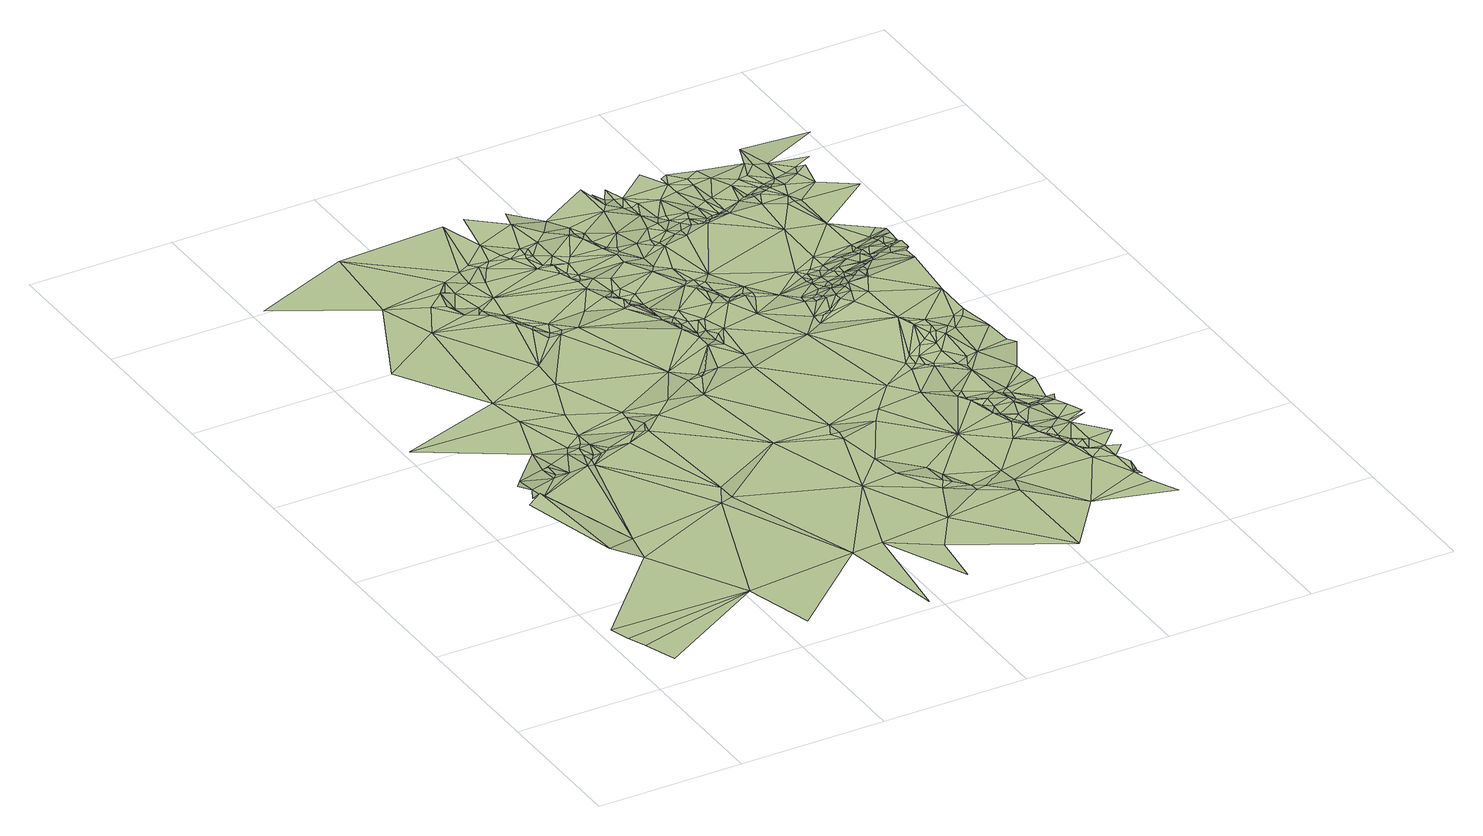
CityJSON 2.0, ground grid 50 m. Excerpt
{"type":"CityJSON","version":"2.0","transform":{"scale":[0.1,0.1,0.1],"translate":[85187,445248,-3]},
"CityObjects":{
"terrain1":{"type":"TINRelief","geometry":[{"type":"CompositeSurface","lod":"1","boundaries":[[[0,1,2]],[[3,1,0]],[[3,4,1]],[[5,2,1]],[[6,7,8]],[[7,5,9]],[[8,7,9]],[[10,8,11]],[[10,11,12]],[[8,9,11]],[[13,12,14]],[[11,15,12]],[[14,12,15]],[[14,15,16]],[[11,9,17]],[[11,18,15]],[[14,16,19]],[[16,15,20]],[[5,21,9]],[[22,19,23]],[[5,1,21]],[[16,20,24]],[[15,18,20]],[[11,17,18]],[[16,24,25]],[[24,20,18]],[[16,25,19]],[[24,18,25]],[[26,17,9]],[[22,23,27]],[[28,1,29]],[[25,18,30]],[[19,25,30]],[[18,17,30]],[[26,9,21]],[[19,30,31]],[[19,31,23]],[[32,30,17]],[[33,17,26]],[[33,32,17]],[[34,31,30]],[[34,30,32]],[[35,33,26]],[[36,32,33]],[[21,1,28]],[[34,32,36]],[[35,36,33]],[[34,37,31]],[[38,35,26]],[[34,36,39]],[[23,31,40]],[[34,39,37]],[[35,39,36]],[[31,37,40]],[[38,39,35]],[[41,27,42]],[[27,23,43]],[[39,40,37]],[[38,26,44]],[[38,45,39]],[[23,40,43]],[[46,26,21]],[[46,44,26]],[[38,44,45]],[[41,42,47]],[[48,40,39]],[[45,48,39]],[[46,21,49]],[[21,28,49]],[[27,43,50]],[[51,47,52]],[[45,44,48]],[[53,43,40]],[[42,27,54]],[[55,28,56]],[[48,57,40]],[[58,44,46]],[[54,27,50]],[[59,48,44]],[[53,40,57]],[[58,59,44]],[[53,50,43]],[[59,60,48]],[[47,42,61]],[[58,60,59]],[[48,60,57]],[[62,46,49]],[[63,49,28]],[[58,64,60]],[[57,60,64]],[[53,57,64]],[[62,58,46]],[[61,42,65]],[[63,28,55]],[[47,61,66]],[[42,54,67]],[[42,68,65]],[[47,69,52]],[[55,70,71]],[[72,61,65]],[[73,54,50]],[[53,64,74]],[[42,67,68]],[[62,64,58]],[[47,66,69]],[[72,66,61]],[[72,65,75]],[[53,76,50]],[[62,49,63]],[[72,75,66]],[[75,65,77]],[[65,68,78]],[[79,67,54]],[[79,54,80]],[[65,78,77]],[[55,71,81]],[[66,75,82]],[[80,54,73]],[[78,68,83]],[[75,77,82]],[[53,74,76]],[[78,83,77]],[[66,82,84]],[[63,55,81]],[[66,84,69]],[[83,68,85]],[[64,86,74]],[[73,50,76]],[[68,67,85]],[[69,87,52]],[[84,82,69]],[[62,86,64]],[[79,88,67]],[[89,85,67]],[[79,80,90]],[[89,67,88]],[[91,77,83]],[[79,90,88]],[[91,82,77]],[[91,83,85]],[[80,73,90]],[[89,92,85]],[[69,82,93]],[[89,88,92]],[[88,90,92]],[[91,93,82]],[[94,90,73]],[[94,92,90]],[[74,86,95]],[[69,93,87]],[[74,95,76]],[[96,52,87]],[[94,73,97]],[[94,97,92]],[[91,98,93]],[[97,73,76]],[[62,63,99]],[[81,71,100]],[[63,81,101]],[[102,87,93]],[[102,93,98]],[[62,103,86]],[[104,95,86]],[[97,105,92]],[[91,85,106]],[[92,106,85]],[[63,107,108]],[[109,76,95]],[[63,101,107]],[[110,87,102]],[[99,63,108]],[[62,99,111]],[[109,95,104]],[[112,102,98]],[[62,111,103]],[[91,113,98]],[[114,104,86]],[[110,96,87]],[[110,102,115]],[[109,104,116]],[[112,115,102]],[[101,81,117]],[[118,97,76]],[[92,105,106]],[[112,98,113]],[[116,104,114]],[[107,101,119]],[[109,120,76]],[[110,115,121]],[[108,107,122]],[[123,105,97]],[[111,99,124]],[[111,124,103]],[[103,125,86]],[[114,86,125]],[[110,121,96]],[[107,119,122]],[[112,126,115]],[[91,127,113]],[[109,116,120]],[[101,128,119]],[[91,106,129]],[[130,81,100]],[[91,129,127]],[[117,81,130]],[[121,115,131]],[[101,132,128]],[[126,131,115]],[[112,113,126]],[[99,108,133]],[[101,117,132]],[[119,128,134]],[[116,114,120]],[[123,97,135]],[[122,119,134]],[[136,76,120]],[[99,133,124]],[[118,135,97]],[[118,76,136]],[[132,134,128]],[[103,124,133]],[[123,137,105]],[[105,137,106]],[[121,131,138]],[[138,131,126]],[[132,117,139]],[[113,140,126]],[[141,126,140]],[[141,138,126]],[[114,142,120]],[[114,125,142]],[[143,140,113]],[[108,122,144]],[[143,113,145]],[[145,113,127]],[[117,130,139]],[[123,146,137]],[[123,147,148]],[[132,149,134]],[[150,141,140]],[[123,151,147]],[[150,140,143]],[[123,148,146]],[[127,129,152]],[[153,106,137]],[[146,154,137]],[[123,135,151]],[[155,138,141]],[[143,145,156]],[[157,129,106]],[[127,152,158]],[[145,127,158]],[[132,139,149]],[[155,141,150]],[[121,138,159]],[[152,129,160]],[[153,137,154]],[[161,148,147]],[[121,159,162]],[[103,133,163]],[[122,134,144]],[[151,161,147]],[[133,108,144]],[[164,154,146]],[[150,143,165]],[[143,156,165]],[[118,166,135]],[[158,152,167]],[[153,157,106]],[[157,160,129]],[[168,146,148]],[[167,152,160]],[[136,120,169]],[[118,136,170]],[[164,153,154]],[[120,142,171]],[[145,172,156]],[[145,158,172]],[[173,148,161]],[[168,164,146]],[[174,161,151]],[[175,166,118]],[[120,171,169]],[[176,151,135]],[[155,177,138]],[[173,168,148]],[[157,167,160]],[[175,118,170]],[[158,167,172]],[[139,130,178]],[[176,135,166]],[[155,150,177]],[[156,172,165]],[[174,173,161]],[[179,153,164]],[[176,174,151]],[[130,100,180]],[[136,181,170]],[[150,165,177]],[[182,164,168]],[[103,183,125]],[[175,176,166]],[[136,169,181]],[[182,179,164]],[[139,178,149]],[[184,157,153]],[[185,175,170]],[[173,182,168]],[[177,159,138]],[[169,171,186]],[[179,184,153]],[[185,176,175]],[[187,165,172]],[[171,142,188]],[[144,134,149]],[[189,174,176]],[[190,185,170]],[[190,170,181]],[[181,169,186]],[[185,189,176]],[[103,163,183]],[[171,188,186]],[[191,167,157]],[[181,186,188]],[[192,185,190]],[[192,189,185]],[[192,190,181]],[[130,180,178]],[[133,144,163]],[[193,172,167]],[[192,181,188]],[[194,159,177]],[[191,157,184]],[[195,177,165]],[[125,196,142]],[[197,173,174]],[[187,195,165]],[[198,179,182]],[[197,182,173]],[[187,172,193]],[[198,184,179]],[[197,174,189]],[[195,194,177]],[[192,199,189]],[[188,142,196]],[[193,167,191]],[[200,159,194]],[[200,201,159]],[[192,188,202]],[[187,203,195]],[[191,184,198]],[[187,204,203]],[[187,193,204]],[[197,198,182]],[[183,196,125]],[[144,149,205]],[[163,144,206]],[[207,189,199]],[[197,189,207]],[[208,194,195]],[[149,178,209]],[[192,202,199]],[[200,194,208]],[[163,206,183]],[[178,180,210]],[[203,211,195]],[[202,188,212]],[[204,213,203]],[[211,208,195]],[[214,191,198]],[[188,196,212]],[[215,204,193]],[[216,213,204]],[[217,211,203]],[[217,203,213]],[[193,191,218]],[[216,204,219]],[[217,208,211]],[[219,204,215]],[[207,199,220]],[[197,221,198]],[[218,191,214]],[[215,193,218]],[[199,202,222]],[[199,222,220]],[[197,207,223]],[[214,198,224]],[[149,209,205]],[[224,198,221]],[[207,220,223]],[[197,225,221]],[[197,223,225]],[[216,226,213]],[[206,144,227]],[[217,213,226]],[[144,205,228]],[[220,222,229]],[[222,202,230]],[[220,229,223]],[[216,219,226]],[[231,219,215]],[[224,221,225]],[[231,215,218]],[[229,222,230]],[[232,200,208]],[[202,212,233]],[[202,234,230]],[[223,229,235]],[[225,223,235]],[[178,210,209]],[[217,232,208]],[[144,228,236]],[[183,206,237]],[[227,144,238]],[[144,236,238]],[[202,233,234]],[[239,218,214]],[[231,226,219]],[[183,240,196]],[[224,225,241]],[[239,214,224]],[[225,235,241]],[[230,234,242]],[[212,196,243]],[[229,230,244]],[[233,212,245]],[[235,229,244]],[[210,180,246]],[[231,218,247]],[[217,226,232]],[[233,242,234]],[[180,248,246]],[[183,237,240]],[[230,242,244]],[[206,227,249]],[[180,250,248]],[[205,251,228]],[[247,218,239]],[[239,224,241]],[[233,252,242]],[[235,244,241]],[[245,212,253]],[[205,254,251]],[[233,245,252]],[[196,255,243]],[[205,256,254]],[[257,200,232]],[[231,247,258]],[[205,209,256]],[[242,252,244]],[[231,259,226]],[[206,249,260]],[[206,260,237]],[[212,243,261]],[[227,238,262]],[[236,228,263]],[[227,262,264]],[[238,236,265]],[[249,227,266]],[[227,264,266]],[[253,212,261]],[[267,236,263]],[[245,253,252]],[[231,258,259]],[[268,263,228]],[[247,269,258]],[[247,239,269]],[[270,265,236]],[[271,228,251]],[[267,270,236]],[[244,252,253]],[[238,272,262]],[[254,273,251]],[[271,268,228]],[[274,243,255]],[[272,264,262]],[[238,265,272]],[[237,275,240]],[[256,276,254]],[[271,251,273]],[[267,263,277]],[[196,278,255]],[[277,263,268]],[[210,279,209]],[[270,272,265]],[[209,280,256]],[[240,278,196]],[[281,274,255]],[[237,282,275]],[[226,283,232]],[[284,273,254]],[[240,275,285]],[[286,276,256]],[[284,254,276]],[[279,287,209]],[[271,277,268]],[[286,256,280]],[[288,243,274]],[[239,241,289]],[[258,269,290]],[[259,283,226]],[[237,260,282]],[[291,280,209]],[[292,266,264]],[[291,209,287]],[[210,293,279]],[[294,287,279]],[[286,284,276]],[[269,239,295]],[[210,246,296]],[[297,270,267]],[[291,286,280]],[[288,274,281]],[[258,290,259]],[[292,264,272]],[[285,275,298]],[[275,282,298]],[[297,267,277]],[[249,266,299]],[[300,261,243]],[[257,232,301]],[[210,296,293]],[[293,294,279]],[[288,302,243]],[[303,291,287]],[[304,272,270]],[[303,287,294]],[[305,281,255]],[[246,306,307]],[[308,271,273]],[[241,244,309]],[[310,277,271]],[[253,261,311]],[[298,282,312]],[[313,301,232]],[[282,260,312]],[[246,307,314]],[[302,300,243]],[[308,273,284]],[[315,246,314]],[[240,285,278]],[[296,246,315]],[[285,298,316]],[[269,295,290]],[[249,299,260]],[[288,281,317]],[[303,318,291]],[[297,304,270]],[[283,313,232]],[[303,294,318]],[[239,289,295]],[[319,286,291]],[[293,320,294]],[[319,284,286]],[[321,311,261]],[[259,290,322]],[[321,261,300]],[[304,292,272]],[[244,253,309]],[[297,277,310]],[[323,324,301]],[[259,322,283]],[[293,296,320]],[[320,318,294]],[[299,266,292]],[[308,310,271]],[[305,255,278]],[[298,312,325]],[[288,326,302]],[[327,312,260]],[[305,317,281]],[[288,317,326]],[[328,321,300]],[[329,323,301]],[[313,329,301]],[[319,291,318]],[[328,300,302]],[[330,311,321]],[[253,311,331]],[[285,316,332]],[[298,333,316]],[[319,308,284]],[[334,290,295]],[[328,330,321]],[[335,292,304]],[[336,289,241]],[[320,296,337]],[[326,328,302]],[[283,338,313]],[[297,339,304]],[[340,297,310]],[[298,325,333]],[[283,322,341]],[[325,312,327]],[[285,332,278]],[[322,290,342]],[[299,327,260]],[[334,295,289]],[[343,311,330]],[[339,335,304]],[[344,323,329]],[[345,329,313]],[[333,346,316]],[[345,313,338]],[[297,347,339]],[[348,292,335]],[[340,347,297]],[[346,332,316]],[[283,349,338]],[[350,310,308]],[[351,290,334]],[[253,331,352]],[[283,341,349]],[[326,317,353]],[[340,310,350]],[[354,328,326]],[[354,330,328]],[[305,353,317]],[[319,355,308]],[[299,292,348]],[[322,342,341]],[[320,356,318]],[[345,344,329]],[[331,311,343]],[[357,335,339]],[[253,352,358]],[[351,342,290]],[[345,338,349]],[[333,359,346]],[[357,348,335]],[[319,318,356]],[[359,332,346]],[[253,358,309]],[[360,334,289]],[[299,361,327]],[[340,362,347]],[[354,343,330]],[[340,350,362]],[[363,278,332]],[[342,364,341]],[[365,326,353]],[[354,326,365]],[[325,327,366]],[[367,339,347]],[[333,325,368]],[[305,278,369]],[[333,370,359]],[[357,339,367]],[[360,351,334]],[[366,327,361]],[[355,371,308]],[[350,308,372]],[[319,373,355]],[[305,369,353]],[[359,374,332]],[[362,367,347]],[[354,375,343]],[[331,343,375]],[[376,349,341]],[[345,349,376]],[[363,377,278]],[[363,332,377]],[[376,341,364]],[[333,368,370]],[[362,350,378]],[[325,366,368]],[[370,374,359]],[[354,365,379]],[[336,360,289]],[[380,342,351]],[[354,379,381]],[[299,382,361]],[[377,332,374]],[[365,353,383]],[[354,384,375]],[[352,331,385]],[[386,364,342]],[[354,381,384]],[[331,375,387]],[[241,309,388]],[[362,378,367]],[[365,383,379]],[[308,371,372]],[[357,367,389]],[[380,351,360]],[[352,385,358]],[[350,372,378]],[[299,348,390]],[[353,369,383]],[[379,383,381]],[[336,241,388]],[[357,391,348]],[[387,375,384]],[[382,366,361]],[[385,331,392]],[[380,386,342]],[[370,393,374]],[[331,387,392]],[[380,360,394]],[[358,385,395]],[[358,395,309]],[[368,393,370]],[[376,364,386]],[[367,378,389]],[[336,394,360]],[[377,374,393]],[[382,368,366]],[[385,392,395]],[[384,381,396]],[[381,383,396]],[[357,389,391]],[[380,394,397]],[[395,398,309]],[[299,390,382]],[[387,384,396]],[[345,376,399]],[[397,394,336]],[[389,378,400]],[[401,393,368]],[[383,369,402]],[[382,401,368]],[[392,387,403]],[[404,390,348]],[[395,392,405]],[[380,406,386]],[[404,348,391]],[[380,397,406]],[[407,397,336]],[[383,408,396]],[[395,405,398]],[[387,396,403]],[[377,393,409]],[[376,386,410]],[[377,411,278]],[[345,399,412]],[[369,278,411]],[[383,413,408]],[[407,406,397]],[[392,403,414]],[[309,398,415]],[[383,402,413]],[[392,416,405]],[[392,414,416]],[[401,409,393]],[[410,386,406]],[[396,408,417]],[[418,376,410]],[[398,405,419]],[[420,403,396]],[[421,406,407]],[[422,407,336]],[[420,396,417]],[[399,376,418]],[[420,414,403]],[[408,423,417]],[[405,416,419]],[[421,410,406]],[[408,413,423]],[[416,414,424]],[[398,419,415]],[[425,421,407]],[[420,417,423]],[[401,426,409]],[[424,414,420]],[[427,401,382]],[[369,411,402]],[[402,428,413]],[[377,409,411]],[[309,415,388]],[[428,423,413]],[[429,410,421]],[[422,425,407]],[[390,430,382]],[[420,423,431]],[[425,429,421]],[[432,418,410]],[[422,336,388]],[[416,433,419]],[[416,424,433]],[[428,431,423]],[[427,426,401]],[[432,410,429]],[[424,420,434]],[[426,435,409]],[[415,419,436]],[[437,429,425]],[[420,431,438]],[[439,399,418]],[[422,437,425]],[[440,441,399]],[[427,382,442]],[[437,443,429]],[[443,432,429]],[[439,418,432]],[[442,382,430]],[[420,438,434]],[[436,419,444]],[[445,431,428]],[[444,419,433]],[[424,446,433]],[[435,411,409]],[[427,435,426]],[[424,434,446]],[[440,399,447]],[[443,448,432]],[[445,438,431]],[[439,447,399]],[[402,449,428]],[[439,432,448]],[[422,450,437]],[[445,434,438]],[[437,450,443]],[[415,436,451]],[[446,452,433]],[[452,444,433]],[[443,450,448]],[[436,444,453]],[[402,411,449]],[[446,434,454]],[[422,388,455]],[[454,434,445]],[[456,440,447]],[[445,428,449]],[[439,448,457]],[[446,454,452]],[[439,457,447]],[[452,453,444]],[[388,415,458]],[[422,455,450]],[[436,453,451]],[[459,454,445]],[[460,452,454]],[[461,453,452]],[[456,447,457]],[[460,461,452]],[[450,462,448]],[[463,459,445]],[[459,460,454]],[[415,451,458]],[[457,448,462]],[[464,453,461]],[[463,445,449]],[[465,461,460]],[[464,451,453]],[[450,466,467]],[[455,388,468]],[[450,455,466]],[[450,467,462]],[[465,464,461]],[[469,460,459]],[[470,465,460]],[[469,459,463]],[[471,467,466]],[[471,472,467]],[[472,462,467]],[[468,388,458]],[[455,473,466]],[[469,470,460]],[[474,464,465]],[[473,471,466]],[[475,463,449]],[[476,451,464]],[[457,462,477]],[[470,478,465]],[[479,469,463]],[[480,472,471]],[[480,462,472]],[[475,479,463]],[[478,474,465]],[[456,457,481]],[[482,471,473]],[[455,483,473]],[[476,464,474]],[[484,458,451]],[[455,468,483]],[[469,485,470]],[[476,484,451]],[[482,480,471]],[[485,478,470]],[[480,477,462]],[[468,458,486]],[[483,482,473]],[[487,485,469]],[[488,474,478]],[[457,477,481]],[[479,487,469]],[[489,478,485]],[[476,474,488]],[[468,486,483]],[[489,488,478]],[[490,480,482]],[[491,486,458]],[[483,490,482]],[[492,477,480]],[[489,485,487]],[[493,480,490]],[[476,488,494]],[[495,458,484]],[[483,486,491]],[[496,477,492]],[[492,480,493]],[[489,494,488]],[[476,497,484]],[[498,493,490]],[[496,481,477]],[[483,499,490]],[[498,492,493]],[[476,494,497]],[[498,490,499]],[[500,496,492]],[[495,484,497]],[[498,500,492]],[[498,499,500]],[[496,501,481]],[[483,491,502]],[[500,501,496]],[[483,502,499]],[[503,491,458]],[[504,481,501]],[[500,499,505]],[[500,506,501]],[[504,501,506]],[[507,506,500]],[[502,505,499]],[[507,500,505]],[[503,502,491]],[[507,508,506]],[[507,505,508]],[[502,509,505]],[[505,509,508]],[[508,510,506]],[[511,504,506]]]}]}
},
"vertices":[
[44,270,28],[498,320,32],[23,340,27],[70,210,27],[109,100,26],[317,650,32],[161,1080,38],[246,740,37],[202,1090,61],[339,760,33],[182,1100,43],[220,1100,38],[204,1140,46],[180,1190,40],[205,1220,34],[295,1170,43],[295,1240,36],[427,1190,38],[361,1190,33],[317,1340,32],[315,1190,39],[677,810,31],[2,1540,30],[381,1530,29],[316,1240,40],[338,1260,33],[449,1190,34],[362,1660,30],[882,360,31],[565,80,33],[406,1280,38],[428,1320,32],[450,1260,33],[451,1210,41],[452,1290,39],[496,1230,40],[474,1240,36],[475,1320,32],[519,1240,36],[496,1300,35],[496,1370,30],[178,1960,31],[404,2110,30],[517,1490,33],[608,1250,33],[542,1260,32],[722,890,31],[340,2300,31],[654,1300,33],[721,820,35],[587,1670,26],[23,2470,32],[365,2610,31],[677,1420,30],[591,1780,30],[991,370,30],[946,0,29],[675,1390,29],[691,1280,35],[677,1280,38],[698,1320,39],[475,2240,30],[992,1040,28],[1104,690,27],[765,1350,31],[543,2150,31],[542,2300,28],[655,2040,27],[610,2110,29],[587,2350,27],[1126,80,28],[1147,260,32],[520,2220,30],[742,1910,28],[833,1410,33],[542,2210,20],[920,1560,27],[609,2180,19],[587,2140,20],[682,1980,27],[700,1910,29],[1238,400,28],[587,2290,20],[608,2160,20],[564,2310,20],[655,2100,22],[947,1390,28],[654,2380,27],[697,2000,22],[677,2040,22],[722,1940,23],[677,2210,19],[744,1990,22],[654,2320,19],[764,1940,22],[945,1480,31],[739,2630,30],[809,1920,27],[700,2300,19],[1192,960,25],[1511,70,28],[1305,550,33],[721,2380,26],[1194,1050,25],[992,1480,31],[877,2000,22],[947,2110,23],[1229,700,29],[1216,810,25],[989,1500,28],[698,2400,27],[1169,1000,25],[743,2370,19],[877,2290,19],[1060,1500,30],[764,2390,27],[1014,1500,32],[1397,500,27],[1082,1760,25],[1330,590,32],[1105,1640,25],[786,2480,29],[1329,690,25],[990,1950,24],[1195,990,30],[1163,1460,24],[833,2380,20],[924,2230,21],[1352,570,32],[946,2160,22],[1508,430,27],[812,2400,28],[1395,530,26],[1328,1000,25],[1352,630,25],[1059,1840,21],[1105,1690,24],[970,2040,24],[878,2400,32],[1428,500,31],[878,2360,19],[879,2370,27],[1172,1530,28],[902,2300,19],[1508,810,25],[924,2270,27],[1013,2000,24],[1013,1950,28],[1014,1960,27],[1518,560,25],[902,2360,20],[1057,1860,23],[944,2200,13],[1014,2070,13],[992,2040,19],[901,2390,29],[925,2290,20],[992,2150,25],[947,2230,13],[928,2540,30],[967,2180,13],[1037,1950,21],[813,2630,34],[1371,1060,24],[1014,2030,13],[947,2320,28],[1081,1820,16],[969,2200,17],[1037,2000,13],[1149,1670,13],[1118,1730,14],[1150,1620,25],[969,2260,27],[1060,1960,13],[1062,1930,13],[1103,1800,13],[1103,1850,13],[946,2410,29],[1529,500,21],[1037,2060,21],[1665,270,24],[1149,1730,15],[1060,2010,23],[1464,1170,21],[1037,2120,26],[1126,1800,16],[1170,1690,18],[991,2290,27],[1194,1700,24],[1127,1860,24],[1150,1780,24],[1124,2190,22],[1172,1780,22],[1127,2240,22],[992,2450,29],[1058,2410,22],[1401,1550,20],[1217,1980,21],[1172,2100,21],[1240,1850,22],[1040,2520,16],[949,2610,23],[1284,1830,20],[1082,2370,22],[1105,2290,23],[1644,710,21],[1532,1080,22],[1240,1950,21],[1080,2450,18],[1779,610,20],[1802,500,20],[1081,2420,13],[1328,1730,21],[1104,2350,15],[1192,2130,17],[1148,2260,15],[1127,2300,15],[1104,2400,18],[1193,2190,14],[1150,2280,18],[1259,1920,21],[1240,2010,14],[1284,1880,19],[1262,1970,13],[1236,2090,18],[1261,2000,18],[1194,2360,14],[1622,1010,18],[1689,800,20],[1283,1920,15],[1307,1860,14],[1215,2270,18],[1219,2480,19],[1349,1840,21],[1329,1850,20],[1284,1970,20],[1667,870,21],[1575,1210,22],[1644,970,18],[1284,2220,14],[1577,1250,22],[1317,2010,17],[1350,1860,17],[1464,1620,27],[1374,1890,18],[1373,1820,19],[1870,360,20],[1260,2240,13],[1891,290,20],[1622,1050,16],[1935,200,20],[1712,770,20],[1375,1840,24],[1440,1790,21],[1734,710,20],[1464,1580,23],[1757,660,19],[1218,2620,21],[1262,2270,17],[1285,2330,19],[1643,1190,25],[1485,1710,27],[1644,980,15],[1689,850,18],[1642,1000,14],[1667,940,11],[1645,1030,21],[1690,870,11],[1711,820,11],[1282,2250,10],[1690,910,18],[1735,780,14],[1690,950,23],[1733,760,13],[1487,1600,36],[1600,1230,26],[1756,700,13],[1731,830,19],[1645,1420,77],[1801,560,20],[1777,650,13],[1509,1590,46],[1622,1210,26],[1307,2410,15],[1778,710,21],[1599,1270,32],[1779,670,14],[1798,590,14],[1510,1600,48],[1373,2240,15],[1329,2290,17],[1801,630,17],[1734,980,19],[1847,530,21],[1825,560,12],[1350,2270,10],[1868,470,21],[1756,900,18],[1622,1250,36],[1733,1120,20],[1508,1680,38],[1241,2510,20],[1531,1660,53],[1825,600,21],[1754,930,18],[1578,1570,74],[1892,350,15],[1890,380,10],[1824,750,18],[1553,1890,16],[1779,850,18],[1487,1740,25],[1644,1200,29],[1286,2480,11],[1891,390,13],[1891,420,21],[1643,1280,52],[1552,1610,70],[1847,600,18],[1846,710,19],[1869,540,19],[1510,1710,31],[1328,2340,18],[1263,2550,10],[1242,2590,13],[1690,1230,45],[1554,1640,69],[1712,1170,23],[1532,1680,48],[1288,2540,10],[1530,1720,33],[1555,1790,27],[1667,1360,75],[1689,1260,56],[1374,2280,10],[1756,970,11],[1463,2270,15],[1915,520,18],[1311,2470,9],[1779,930,6],[1800,870,9],[1351,2380,9],[1375,2350,9],[1555,1750,29],[1286,2590,18],[1309,2520,17],[1666,1290,62],[1801,890,3],[1780,990,11],[1332,2470,18],[1821,850,16],[1396,2320,9],[1553,1820,19],[1600,1630,74],[1577,1710,48],[1847,730,13],[1935,610,16],[1786,970,5],[1555,1850,17],[1689,1300,73],[1418,2290,11],[1735,1150,20],[1823,880,6],[1665,1390,75],[1373,2370,15],[1598,1660,72],[1756,1190,25],[1847,890,5],[1734,1280,65],[1645,1600,72],[1710,1300,73],[1915,760,15],[1892,810,17],[1913,740,16],[1712,1330,74],[1575,1750,32],[1400,2450,21],[1711,1370,75],[1870,850,17],[1599,1690,62],[1432,2330,10],[1599,1700,56],[1799,1200,25],[1620,1680,70],[1598,1740,38],[1574,1820,19],[1441,2360,13],[1599,1770,31],[1647,2120,17],[1867,900,3],[1868,1080,15],[1892,1010,5],[1599,1810,27],[1757,1310,71],[1441,2290,9],[1577,1860,17],[1645,1750,45],[1465,2290,9],[1599,1880,16],[1466,2520,19],[1898,900,3],[1779,1300,63],[1689,1680,70],[1643,1780,33],[1870,1050,14],[1620,1860,16],[1483,2310,4],[1487,2290,13],[1665,1720,62],[1802,1350,73],[1489,2380,5],[1845,1500,76],[1420,2610,20],[1690,1690,69],[1645,1810,34],[1645,1940,15],[1642,1840,23],[1665,1740,53],[1468,2470,19],[1644,1880,17],[1667,1790,35],[1508,2320,3],[1553,2290,14],[1689,1740,61],[1666,1820,36],[1530,2310,7],[1825,1340,68],[1892,1290,43],[1710,1720,67],[1531,2320,3],[1937,1200,19],[1712,1750,61],[1529,2400,6],[1711,1850,35],[1734,1800,42],[1846,1370,73],[1689,1910,16],[1554,2310,10],[1733,1770,56],[1533,2480,19],[1490,2570,19],[1466,2560,18],[1914,1220,23],[1555,2330,3],[1712,1890,21],[1756,1770,61],[1735,1810,39],[1534,2520,19],[1557,2410,2],[1870,1710,69],[1620,2350,4],[1778,1940,17],[1757,1850,41],[1756,1890,26],[1778,1810,42],[1665,2290,12],[1580,2540,23],[1600,2490,17],[1779,2090,14],[1801,1800,58],[1780,1830,41],[1778,1870,38],[1644,2440,4],[1824,1780,61],[1780,1910,21],[1801,1870,43],[1666,2340,11],[1642,2360,5],[1733,2250,12],[1845,1820,54],[1845,1840,46],[1667,2360,7],[1659,2370,3],[1688,2340,13],[1845,1890,42],[1869,1760,67],[1846,1930,27],[1680,2460,4],[1847,1860,45],[1890,1780,61],[1711,2390,4],[1735,2520,13],[1712,2350,13],[1755,2290,15],[1847,1950,19],[1867,1840,49],[1755,2250,16],[1893,1830,57],[1867,1900,43],[1889,1850,49],[1733,2360,13],[1780,2250,12],[1735,2400,3],[1734,2380,8],[1892,1900,48],[1892,1990,19],[1716,2470,3],[1913,1960,24],[1757,2380,9],[1780,2350,14],[1779,2410,4],[1758,2510,8],[1869,2320,13],[1981,2240,14],[1758,2590,18],[1847,2390,13],[1804,2500,3],[1823,2420,5],[1867,2440,3],[1892,2420,13],[1934,2470,3],[2006,2590,5]
]}
